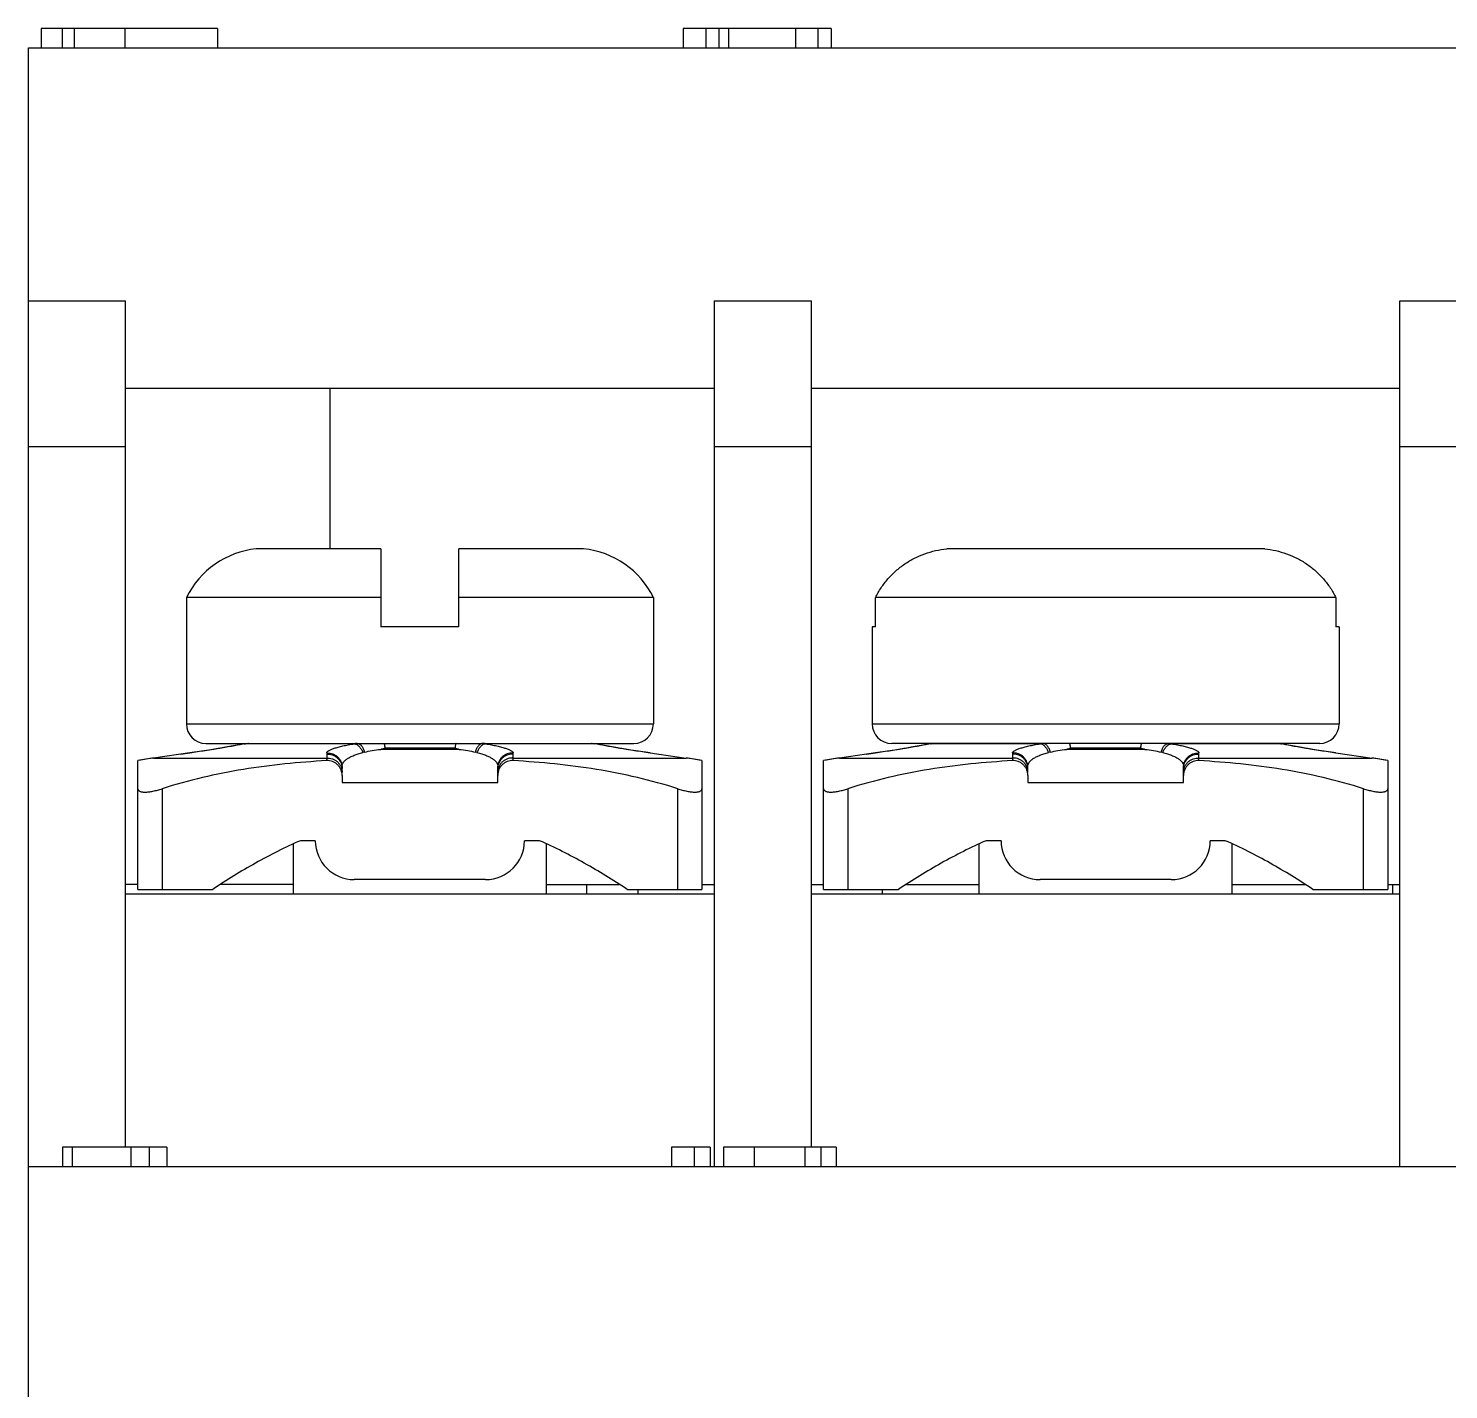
# Model space of a CAD drawing. Header units: millimetres. Extents: x 4 to 33.2, y 10.5 to 41.3.
# Drawn here: x 4.03 to 18.63, y 27.3 to 41.29 of the extents above; entities that cross this region are included whole.
import ezdxf

# ---------------------------------------------------------------- set-up
doc = ezdxf.new("R2010")
doc.units = ezdxf.units.MM
doc.header["$LTSCALE"] = 3.387982
doc.layers.get('0').update_dxf_attribs({"linetype": 'CONTINUOUS'})

msp = doc.modelspace()

# ---------------------------------------------------------------- linework, layer by layer
at = {"color": 7}
for p, q in [((4.159, 41.292), (4.159, 41.092)), ((5.972, 41.292), (4.159, 41.292)), ((4.375, 41.292), (4.375, 41.092)), ((4.5, 41.292), (4.5, 41.092)), ((5.021, 41.292), (5.021, 41.092)), ((5.972, 41.292), (5.972, 41.092)), ((10.762, 41.292), (10.762, 41.092)), ((12.281, 41.292), (10.762, 41.292)), ((10.993, 41.292), (10.993, 41.092)), ((11.127, 41.292), (11.127, 41.092)), ((11.226, 41.292), (11.226, 41.092)), ((11.916, 41.292), (11.916, 41.092)), ((12.146, 41.292), (12.146, 41.092)), ((12.281, 41.292), (12.281, 41.092)), ((4.029, 10.492), (4.029, 41.092)), ((4.029, 41.092), (33.229, 41.092)), ((4.029, 38.492), (5.029, 38.492)), ((5.029, 29.792), (5.029, 38.492)), ((11.079, 38.492), (11.079, 29.592)), ((11.079, 38.492), (12.079, 38.492)), ((12.079, 29.792), (12.079, 38.492)), ((18.129, 29.592), (18.129, 38.492)), ((18.129, 38.492), (19.129, 38.492)), ((11.079, 37.592), (5.029, 37.592)), ((7.129, 37.592), (7.129, 35.942)), ((18.129, 37.592), (12.079, 37.592)), ((5.029, 36.992), (4.029, 36.992)), ((12.079, 36.992), (11.079, 36.992)), ((19.129, 36.992), (18.129, 36.992)), ((7.654, 35.942), (6.371, 35.942)), ((7.654, 35.942), (7.654, 35.142)), ((8.454, 35.142), (8.454, 35.942)), ((9.737, 35.942), (8.454, 35.942)), ((16.739, 35.942), (13.47, 35.942)), ((5.654, 35.442), (5.654, 34.142)), ((7.654, 35.442), (5.654, 35.442)), ((10.454, 35.442), (8.454, 35.442)), ((10.454, 35.442), (10.454, 34.142)), ((12.738, 35.142), (12.738, 35.442)), ((17.471, 35.442), (12.738, 35.442)), ((17.471, 35.442), (17.471, 35.142)), ((8.454, 35.142), (7.654, 35.142)), ((12.704, 35.142), (12.704, 34.142)), ((12.738, 35.142), (12.704, 35.142)), ((17.504, 35.142), (17.471, 35.142)), ((17.504, 35.142), (17.504, 34.142)), ((5.654, 34.142), (10.454, 34.142)), ((12.704, 34.142), (17.504, 34.142)), ((5.935, 33.881), (5.688, 33.844)), ((5.854, 33.942), (10.254, 33.942)), ((6.057, 33.902), (5.934, 33.881)), ((6.245, 33.937), (6.255, 33.939)), ((6.245, 33.937), (6.245, 33.937)), ((6.255, 33.939), (6.247, 33.937)), ((7.38, 33.939), (6.255, 33.939)), ((8.458, 33.881), (7.651, 33.881)), ((8.415, 33.895), (7.694, 33.895)), ((9.854, 33.939), (8.729, 33.939)), ((9.864, 33.937), (9.854, 33.939)), ((9.862, 33.937), (9.854, 33.939)), ((9.864, 33.937), (9.864, 33.937)), ((12.985, 33.881), (12.738, 33.844)), ((17.304, 33.942), (12.904, 33.942)), ((13.107, 33.902), (12.984, 33.881)), ((13.305, 33.939), (13.295, 33.937)), ((13.295, 33.937), (13.295, 33.937)), ((13.305, 33.939), (13.297, 33.937)), ((14.43, 33.939), (13.305, 33.939)), ((15.508, 33.881), (14.701, 33.881)), ((15.465, 33.895), (14.744, 33.895)), ((16.904, 33.939), (15.779, 33.939)), ((16.904, 33.939), (16.914, 33.937)), ((16.912, 33.937), (16.904, 33.939)), ((16.914, 33.937), (16.914, 33.937)), ((5.154, 32.442), (5.154, 33.765)), ((5.688, 33.844), (5.317, 33.792)), ((5.317, 33.792), (5.317, 33.792)), ((5.317, 33.792), (7.097, 33.792)), ((5.597, 33.831), (5.688, 33.844)), ((5.597, 33.832), (5.597, 33.831)), ((7.097, 33.792), (7.095, 33.765)), ((7.096, 33.831), (7.097, 33.792)), ((9.012, 33.792), (9.012, 33.831)), ((9.012, 33.792), (10.792, 33.792)), ((9.013, 33.765), (9.012, 33.792)), ((10.421, 33.844), (10.792, 33.792)), ((10.421, 33.844), (10.512, 33.831)), ((10.512, 33.832), (10.512, 33.831)), ((10.792, 33.792), (10.792, 33.792)), ((10.954, 33.766), (10.954, 32.442)), ((12.204, 32.442), (12.204, 33.765)), ((12.738, 33.844), (12.367, 33.792)), ((12.367, 33.792), (12.367, 33.792)), ((12.367, 33.792), (14.147, 33.792)), ((12.647, 33.831), (12.738, 33.844)), ((12.647, 33.831), (12.647, 33.832)), ((12.738, 33.844), (12.738, 33.844)), ((14.147, 33.792), (14.145, 33.765)), ((14.146, 33.831), (14.147, 33.792)), ((16.062, 33.792), (16.062, 33.831)), ((16.062, 33.792), (17.842, 33.792)), ((16.063, 33.765), (16.062, 33.792)), ((17.471, 33.844), (17.842, 33.792)), ((17.471, 33.844), (17.562, 33.831)), ((17.562, 33.831), (17.562, 33.832)), ((17.842, 33.792), (17.842, 33.792)), ((18.004, 33.766), (18.004, 32.442)), ((7.254, 33.644), (7.254, 33.709)), ((7.254, 33.613), (7.254, 33.542)), ((8.854, 33.542), (8.854, 33.709)), ((14.304, 33.644), (14.304, 33.709)), ((14.304, 33.613), (14.304, 33.542)), ((15.904, 33.542), (15.904, 33.709)), ((5.404, 33.476), (5.404, 32.442)), ((7.254, 33.542), (8.854, 33.542)), ((10.704, 32.442), (10.704, 33.476)), ((12.454, 33.476), (12.454, 32.442)), ((14.304, 33.542), (15.904, 33.542)), ((17.754, 32.442), (17.754, 33.476)), ((6.754, 32.392), (6.754, 32.908)), ((6.979, 32.942), (6.825, 32.942)), ((9.284, 32.942), (9.129, 32.942)), ((9.354, 32.392), (9.354, 32.908)), ((13.804, 32.392), (13.804, 32.908)), ((14.029, 32.942), (13.875, 32.942)), ((16.334, 32.942), (16.179, 32.942)), ((16.404, 32.392), (16.404, 32.908)), ((5.154, 32.492), (5.029, 32.492)), ((5.154, 32.442), (5.925, 32.442)), ((6.754, 32.492), (6.005, 32.492)), ((8.729, 32.542), (7.379, 32.542)), ((9.354, 32.492), (10.104, 32.492)), ((9.769, 32.392), (9.769, 32.492)), ((10.184, 32.442), (10.954, 32.442)), ((10.299, 32.392), (10.299, 32.442)), ((10.954, 32.492), (11.079, 32.492)), ((12.079, 32.492), (12.204, 32.492)), ((12.204, 32.442), (12.975, 32.442)), ((12.809, 32.392), (12.809, 32.442)), ((13.055, 32.492), (13.804, 32.492)), ((15.779, 32.542), (14.429, 32.542)), ((16.404, 32.492), (17.154, 32.492)), ((17.234, 32.442), (18.004, 32.442)), ((18.004, 32.492), (18.129, 32.492)), ((18.054, 32.492), (18.054, 32.392)), ((11.079, 32.392), (5.029, 32.392)), ((18.129, 32.392), (12.079, 32.392)), ((4.379, 29.792), (4.379, 29.592)), ((5.454, 29.792), (4.379, 29.792)), ((4.478, 29.792), (4.478, 29.592)), ((5.082, 29.792), (5.082, 29.592)), ((5.27, 29.792), (5.27, 29.592)), ((5.454, 29.792), (5.454, 29.592)), ((10.641, 29.792), (10.641, 29.592)), ((11.038, 29.792), (10.641, 29.792)), ((10.875, 29.792), (10.875, 29.592)), ((11.038, 29.792), (11.038, 29.592)), ((11.174, 29.792), (11.174, 29.592)), ((12.335, 29.792), (11.174, 29.792)), ((11.489, 29.792), (11.489, 29.592)), ((12.013, 29.792), (12.013, 29.592)), ((12.175, 29.792), (12.175, 29.592)), ((12.335, 29.792), (12.335, 29.592)), ((4.029, 29.592), (32.229, 29.592))]:
    msp.add_line(p, q, dxfattribs=at)
for points in [[(6.291, 33.942), (6.285, 33.942), (6.255, 33.939), (6.056, 33.902)], [(9.854, 33.939), (9.824, 33.942), (9.818, 33.942)], [(10.421, 33.844), (10.173, 33.881), (10.052, 33.902), (9.854, 33.939)], [(13.341, 33.942), (13.335, 33.942), (13.305, 33.939), (13.106, 33.902)], [(16.904, 33.939), (16.874, 33.942), (16.868, 33.942)], [(17.471, 33.844), (17.223, 33.881), (17.102, 33.902), (16.904, 33.939)], [(5.317, 33.792), (5.259, 33.783), (5.184, 33.771), (5.154, 33.766)], [(10.954, 33.766), (10.924, 33.771), (10.85, 33.783), (10.792, 33.792)], [(12.367, 33.792), (12.309, 33.783), (12.234, 33.771), (12.204, 33.766)], [(18.004, 33.766), (17.974, 33.771), (17.9, 33.783), (17.842, 33.792)]]:
    msp.add_lwpolyline(points, dxfattribs=at)
for centre, radius, start, end in [((6.463, 35.047), 0.9, 95.8338, 153.943), ((9.646, 35.047), 0.9, 26.057, 84.1662), ((5.854, 34.142), 0.2, 180, 270), ((10.254, 34.142), 0.2, 270, 360), ((12.904, 34.142), 0.2, 180, 270), ((17.304, 34.142), 0.2, 270, 360), ((5.867, 29.921), 3.91, 98.0843, 100.4983), ((7.215, 33.834), 0.119, 175.054, 181.1767), ((7.105, 33.693), 0.151, 89.8816, 93.0418), ((7.716, 32.88), 1, 103.4077, 104.4049), ((8.39, 32.868), 1.013, 75.6013, 76.5861), ((9.004, 33.693), 0.151, 86.9582, 90.1184), ((9.004, 33.68), 0.151, 86.9409, 89.9999), ((9.004, 33.641), 0.152, 87.2209, 89.9999), ((8.894, 33.834), 0.119, 358.8233, 4.946), ((10.24, 29.912), 3.919, 79.5045, 81.9129), ((12.917, 29.921), 3.91, 98.0843, 100.4983), ((14.265, 33.834), 0.119, 175.054, 181.1767), ((14.154, 33.68), 0.151, 90.0001, 93.0591), ((14.154, 33.641), 0.152, 90.0001, 92.7791), ((14.766, 32.88), 1, 103.4077, 104.4049), ((15.44, 32.868), 1.013, 75.6013, 76.5861), ((16.054, 33.693), 0.151, 86.9583, 90.1183), ((15.944, 33.834), 0.119, 358.8233, 4.946), ((17.29, 29.912), 3.919, 79.5045, 81.9129), ((7.379, 32.942), 0.4, 180, 270), ((8.729, 32.942), 0.4, 270, 360), ((14.429, 32.942), 0.4, 180, 270), ((15.779, 32.942), 0.4, 270, 360)]:
    msp.add_arc(centre, radius, start, end, dxfattribs=at)
for points, knots in [([(12.738, 35.442), (12.755, 35.476), (12.794, 35.543), (12.864, 35.635), (12.946, 35.717), (13.038, 35.789), (13.137, 35.848), (13.244, 35.893), (13.355, 35.926), (13.431, 35.938), (13.47, 35.942)], [0, 0, 0, 0, 0.124982, 0.250006, 0.374998, 0.500002, 0.625002, 0.749989, 0.875015, 1, 1, 1, 1]), ([(16.739, 35.942), (16.777, 35.938), (16.854, 35.926), (16.965, 35.893), (17.071, 35.848), (17.171, 35.789), (17.263, 35.717), (17.344, 35.635), (17.415, 35.543), (17.454, 35.476), (17.471, 35.442)], [0, 0, 0, 0, 0.124985, 0.250011, 0.374999, 0.499999, 0.625004, 0.749996, 0.875018, 1, 1, 1, 1]), ([(6.247, 33.937), (6.229, 33.933), (6.191, 33.926), (6.131, 33.914), (6.066, 33.903), (5.996, 33.891), (5.923, 33.879), (5.82, 33.863), (5.741, 33.851), (5.688, 33.844)], [0, 0, 0, 0, 0.097332, 0.204491, 0.32175, 0.447133, 0.579094, 0.716309, 1, 1, 1, 1]), ([(6.255, 33.939), (6.258, 33.939), (6.27, 33.941), (6.282, 33.942), (6.291, 33.942)], [0, 0, 0, 0, 0.258185, 1, 1, 1, 1]), ([(7.097, 33.844), (7.097, 33.845), (7.097, 33.847), (7.098, 33.85), (7.1, 33.853), (7.103, 33.857), (7.109, 33.862), (7.118, 33.868), (7.129, 33.874), (7.142, 33.88), (7.157, 33.886), (7.181, 33.895), (7.217, 33.905), (7.265, 33.917), (7.32, 33.928), (7.359, 33.935), (7.38, 33.939)], [0, 0, 0, 0, 0.009474, 0.019603, 0.030745, 0.043123, 0.071977, 0.106598, 0.147327, 0.194449, 0.24812, 0.308259, 0.447153, 0.610029, 0.796111, 1, 1, 1, 1]), ([(7.409, 33.942), (7.407, 33.942), (7.397, 33.942), (7.387, 33.94), (7.38, 33.939)], [0, 0, 0, 0, 0.251792, 1, 1, 1, 1]), ([(7.38, 33.939), (7.384, 33.938), (7.392, 33.936), (7.405, 33.931), (7.418, 33.922), (7.43, 33.911), (7.441, 33.898), (7.452, 33.883), (7.46, 33.866), (7.465, 33.855), (7.467, 33.849)], [0, 0, 0, 0, 0.097114, 0.202482, 0.317265, 0.44138, 0.57394, 0.712964, 0.855906, 1, 1, 1, 1]), ([(7.409, 33.942), (7.413, 33.942), (7.421, 33.941), (7.433, 33.936), (7.444, 33.928), (7.455, 33.918), (7.464, 33.904), (7.472, 33.889), (7.479, 33.871), (7.483, 33.859), (7.484, 33.853)], [0, 0, 0, 0, 0.09212, 0.191216, 0.300452, 0.421345, 0.554018, 0.696683, 0.846494, 1, 1, 1, 1]), ([(7.484, 33.853), (7.51, 33.859), (7.566, 33.87), (7.622, 33.878), (7.651, 33.881)], [0, 0, 0, 0, 0.473553, 1, 1, 1, 1]), ([(7.694, 33.895), (7.694, 33.894), (7.694, 33.894), (7.693, 33.892), (7.692, 33.892), (7.691, 33.89), (7.689, 33.889), (7.686, 33.888), (7.684, 33.887), (7.68, 33.886), (7.675, 33.885), (7.669, 33.884), (7.661, 33.882), (7.655, 33.882), (7.651, 33.881)], [0, 0, 0, 0, 0.02505, 0.050599, 0.077423, 0.105486, 0.164198, 0.225184, 0.287526, 0.350744, 0.478809, 0.608213, 0.738405, 1, 1, 1, 1]), ([(7.683, 33.942), (7.683, 33.942), (7.684, 33.942), (7.684, 33.941), (7.685, 33.94), (7.686, 33.939), (7.686, 33.937), (7.688, 33.934), (7.689, 33.929), (7.69, 33.922), (7.691, 33.914), (7.693, 33.905), (7.693, 33.898), (7.694, 33.895)], [0, 0, 0, 0, 0.015317, 0.034324, 0.058987, 0.090177, 0.128286, 0.173494, 0.285259, 0.425083, 0.592084, 0.784496, 1, 1, 1, 1]), ([(8.426, 33.942), (8.426, 33.942), (8.425, 33.942), (8.424, 33.941), (8.424, 33.94), (8.423, 33.939), (8.422, 33.937), (8.421, 33.934), (8.42, 33.929), (8.419, 33.922), (8.417, 33.914), (8.416, 33.905), (8.416, 33.898), (8.415, 33.895)], [0, 0, 0, 0, 0.015316, 0.034321, 0.058982, 0.090171, 0.12828, 0.173488, 0.285255, 0.42508, 0.592083, 0.784495, 1, 1, 1, 1]), ([(8.458, 33.881), (8.454, 33.882), (8.448, 33.882), (8.44, 33.884), (8.434, 33.885), (8.429, 33.886), (8.425, 33.887), (8.423, 33.888), (8.42, 33.889), (8.418, 33.89), (8.417, 33.892), (8.416, 33.892), (8.415, 33.894), (8.415, 33.894), (8.415, 33.895)], [0, 0, 0, 0, 0.261595, 0.391787, 0.521191, 0.649256, 0.712475, 0.774817, 0.835803, 0.894515, 0.922577, 0.949401, 0.97495, 1, 1, 1, 1]), ([(8.458, 33.881), (8.487, 33.878), (8.543, 33.87), (8.598, 33.859), (8.624, 33.853)], [0, 0, 0, 0, 0.526447, 1, 1, 1, 1]), ([(8.7, 33.942), (8.696, 33.942), (8.688, 33.941), (8.676, 33.936), (8.665, 33.928), (8.654, 33.918), (8.645, 33.904), (8.636, 33.889), (8.63, 33.871), (8.626, 33.859), (8.624, 33.853)], [0, 0, 0, 0, 0.09212, 0.191216, 0.300452, 0.421345, 0.554018, 0.696683, 0.846494, 1, 1, 1, 1]), ([(8.729, 33.939), (8.725, 33.938), (8.716, 33.936), (8.703, 33.931), (8.691, 33.922), (8.679, 33.911), (8.667, 33.898), (8.657, 33.883), (8.648, 33.866), (8.644, 33.855), (8.641, 33.849)], [0, 0, 0, 0, 0.097114, 0.202482, 0.317265, 0.44138, 0.57394, 0.712964, 0.855906, 1, 1, 1, 1]), ([(8.729, 33.939), (8.727, 33.939), (8.717, 33.941), (8.707, 33.942), (8.7, 33.942)], [0, 0, 0, 0, 0.249157, 1, 1, 1, 1]), ([(8.729, 33.939), (8.75, 33.935), (8.789, 33.928), (8.844, 33.917), (8.886, 33.907), (8.915, 33.898), (8.934, 33.892), (8.952, 33.886), (8.967, 33.88), (8.98, 33.874), (8.991, 33.868), (9, 33.862), (9.006, 33.857), (9.009, 33.853), (9.011, 33.85), (9.012, 33.847), (9.012, 33.845), (9.012, 33.844)], [0, 0, 0, 0, 0.203917, 0.389932, 0.552731, 0.625223, 0.691677, 0.751874, 0.805604, 0.852767, 0.893519, 0.928139, 0.956971, 0.969328, 0.980443, 0.990544, 1, 1, 1, 1]), ([(9.818, 33.942), (9.821, 33.942), (9.833, 33.942), (9.845, 33.94), (9.854, 33.939)], [0, 0, 0, 0, 0.242238, 1, 1, 1, 1]), ([(10.421, 33.844), (10.368, 33.851), (10.289, 33.863), (10.186, 33.879), (10.112, 33.891), (10.043, 33.903), (9.978, 33.914), (9.918, 33.926), (9.88, 33.933), (9.862, 33.937)], [0, 0, 0, 0, 0.283674, 0.4209, 0.55289, 0.678286, 0.795523, 0.902652, 1, 1, 1, 1]), ([(13.297, 33.937), (13.279, 33.933), (13.241, 33.926), (13.181, 33.914), (13.116, 33.903), (13.046, 33.891), (12.973, 33.879), (12.87, 33.863), (12.791, 33.851), (12.738, 33.844)], [0, 0, 0, 0, 0.097331, 0.204488, 0.321746, 0.44713, 0.57909, 0.716306, 1, 1, 1, 1]), ([(13.305, 33.939), (13.308, 33.939), (13.32, 33.941), (13.332, 33.942), (13.341, 33.942)], [0, 0, 0, 0, 0.258185, 1, 1, 1, 1]), ([(14.147, 33.844), (14.147, 33.845), (14.147, 33.847), (14.148, 33.85), (14.15, 33.853), (14.153, 33.857), (14.159, 33.862), (14.168, 33.868), (14.179, 33.874), (14.192, 33.88), (14.207, 33.886), (14.231, 33.895), (14.267, 33.905), (14.315, 33.917), (14.37, 33.928), (14.409, 33.935), (14.43, 33.939)], [0, 0, 0, 0, 0.009474, 0.019603, 0.030745, 0.043123, 0.071977, 0.106598, 0.147327, 0.194449, 0.24812, 0.308259, 0.447153, 0.610029, 0.796111, 1, 1, 1, 1]), ([(14.459, 33.942), (14.457, 33.942), (14.447, 33.942), (14.437, 33.94), (14.43, 33.939)], [0, 0, 0, 0, 0.251792, 1, 1, 1, 1]), ([(14.517, 33.849), (14.515, 33.855), (14.51, 33.866), (14.502, 33.883), (14.491, 33.898), (14.48, 33.911), (14.468, 33.922), (14.455, 33.931), (14.442, 33.936), (14.434, 33.938), (14.43, 33.939)], [0, 0, 0, 0, 0.144094, 0.287036, 0.42606, 0.55862, 0.682735, 0.797518, 0.902886, 1, 1, 1, 1]), ([(14.534, 33.853), (14.533, 33.859), (14.529, 33.871), (14.522, 33.889), (14.514, 33.904), (14.505, 33.918), (14.494, 33.928), (14.483, 33.936), (14.471, 33.941), (14.463, 33.942), (14.459, 33.942)], [0, 0, 0, 0, 0.153506, 0.303317, 0.445982, 0.578655, 0.699548, 0.808784, 0.90788, 1, 1, 1, 1]), ([(14.534, 33.853), (14.56, 33.859), (14.616, 33.87), (14.672, 33.878), (14.701, 33.881)], [0, 0, 0, 0, 0.473553, 1, 1, 1, 1]), ([(14.744, 33.895), (14.744, 33.894), (14.744, 33.894), (14.743, 33.892), (14.742, 33.892), (14.741, 33.89), (14.739, 33.889), (14.736, 33.888), (14.734, 33.887), (14.73, 33.886), (14.725, 33.885), (14.719, 33.884), (14.711, 33.882), (14.705, 33.882), (14.701, 33.881)], [0, 0, 0, 0, 0.025049, 0.050597, 0.077425, 0.105487, 0.164201, 0.225187, 0.287529, 0.350747, 0.478812, 0.608216, 0.738406, 1, 1, 1, 1]), ([(14.744, 33.895), (14.743, 33.898), (14.743, 33.905), (14.741, 33.914), (14.74, 33.922), (14.739, 33.929), (14.738, 33.934), (14.736, 33.937), (14.736, 33.939), (14.735, 33.94), (14.734, 33.941), (14.734, 33.942), (14.733, 33.942), (14.733, 33.942)], [0, 0, 0, 0, 0.215508, 0.40792, 0.574923, 0.71475, 0.826519, 0.871727, 0.909835, 0.941023, 0.965682, 0.984685, 1, 1, 1, 1]), ([(15.465, 33.895), (15.466, 33.898), (15.466, 33.905), (15.467, 33.914), (15.469, 33.922), (15.47, 33.929), (15.471, 33.934), (15.472, 33.937), (15.473, 33.939), (15.474, 33.94), (15.474, 33.941), (15.475, 33.942), (15.476, 33.942), (15.476, 33.942)], [0, 0, 0, 0, 0.215507, 0.40792, 0.574923, 0.714749, 0.826515, 0.871722, 0.90983, 0.941019, 0.965679, 0.984684, 1, 1, 1, 1]), ([(15.508, 33.881), (15.504, 33.882), (15.498, 33.882), (15.49, 33.884), (15.484, 33.885), (15.479, 33.886), (15.475, 33.887), (15.473, 33.888), (15.47, 33.889), (15.468, 33.89), (15.467, 33.892), (15.466, 33.892), (15.465, 33.894), (15.465, 33.894), (15.465, 33.895)], [0, 0, 0, 0, 0.261594, 0.391785, 0.521188, 0.649253, 0.712472, 0.774813, 0.8358, 0.894513, 0.922576, 0.949404, 0.974951, 1, 1, 1, 1]), ([(15.508, 33.881), (15.537, 33.878), (15.593, 33.87), (15.648, 33.859), (15.674, 33.853)], [0, 0, 0, 0, 0.526447, 1, 1, 1, 1]), ([(15.674, 33.853), (15.676, 33.859), (15.68, 33.871), (15.686, 33.889), (15.695, 33.904), (15.704, 33.918), (15.715, 33.928), (15.726, 33.936), (15.738, 33.941), (15.746, 33.942), (15.75, 33.942)], [0, 0, 0, 0, 0.153506, 0.303317, 0.445982, 0.578655, 0.699548, 0.808784, 0.90788, 1, 1, 1, 1]), ([(15.691, 33.849), (15.694, 33.855), (15.698, 33.866), (15.707, 33.883), (15.717, 33.898), (15.729, 33.911), (15.741, 33.922), (15.753, 33.931), (15.766, 33.936), (15.775, 33.938), (15.779, 33.939)], [0, 0, 0, 0, 0.144094, 0.287036, 0.42606, 0.55862, 0.682735, 0.797518, 0.902886, 1, 1, 1, 1]), ([(15.779, 33.939), (15.777, 33.939), (15.767, 33.941), (15.757, 33.942), (15.75, 33.942)], [0, 0, 0, 0, 0.249157, 1, 1, 1, 1]), ([(15.779, 33.939), (15.8, 33.935), (15.839, 33.928), (15.894, 33.917), (15.936, 33.907), (15.965, 33.898), (15.984, 33.892), (16.002, 33.886), (16.017, 33.88), (16.03, 33.874), (16.041, 33.868), (16.05, 33.862), (16.056, 33.857), (16.059, 33.853), (16.061, 33.85), (16.062, 33.847), (16.062, 33.845), (16.062, 33.844)], [0, 0, 0, 0, 0.203917, 0.389932, 0.552731, 0.625223, 0.691677, 0.751874, 0.805604, 0.852767, 0.893519, 0.928139, 0.956971, 0.969328, 0.980443, 0.990544, 1, 1, 1, 1]), ([(16.868, 33.942), (16.871, 33.942), (16.883, 33.942), (16.895, 33.94), (16.904, 33.939)], [0, 0, 0, 0, 0.242238, 1, 1, 1, 1]), ([(17.471, 33.844), (17.418, 33.851), (17.339, 33.863), (17.236, 33.879), (17.162, 33.891), (17.093, 33.903), (17.028, 33.914), (16.968, 33.926), (16.93, 33.933), (16.912, 33.937)], [0, 0, 0, 0, 0.283674, 0.4209, 0.55289, 0.678286, 0.795523, 0.902652, 1, 1, 1, 1]), ([(7.095, 33.765), (6.952, 33.757), (6.666, 33.734), (6.24, 33.679), (5.817, 33.596), (5.541, 33.52), (5.404, 33.476)], [0, 0, 0, 0, 0.250008, 0.500012, 0.750006, 1, 1, 1, 1]), ([(7.254, 33.613), (7.254, 33.623), (7.252, 33.644), (7.243, 33.673), (7.228, 33.701), (7.208, 33.724), (7.184, 33.744), (7.156, 33.757), (7.126, 33.765), (7.106, 33.766), (7.095, 33.765)], [0, 0, 0, 0, 0.124959, 0.25002, 0.374995, 0.50001, 0.62502, 0.749999, 0.87505, 1, 1, 1, 1]), ([(7.096, 33.831), (7.106, 33.832), (7.125, 33.831), (7.154, 33.824), (7.183, 33.811), (7.208, 33.792), (7.229, 33.767), (7.244, 33.74), (7.253, 33.712), (7.254, 33.692), (7.254, 33.683)], [0, 0, 0, 0, 0.116603, 0.240356, 0.369702, 0.501577, 0.633177, 0.761785, 0.884507, 1, 1, 1, 1]), ([(7.097, 33.792), (7.106, 33.792), (7.126, 33.792), (7.155, 33.785), (7.183, 33.771), (7.209, 33.752), (7.229, 33.728), (7.244, 33.701), (7.253, 33.672), (7.254, 33.653), (7.254, 33.644)], [0, 0, 0, 0, 0.116673, 0.240452, 0.369781, 0.501616, 0.633171, 0.761744, 0.884467, 1, 1, 1, 1]), ([(7.105, 33.844), (7.123, 33.844), (7.151, 33.839), (7.184, 33.823), (7.207, 33.806), (7.226, 33.784), (7.245, 33.753), (7.253, 33.727), (7.254, 33.709)], [0, 0, 0, 0, 0.243679, 0.373105, 0.50425, 0.634743, 0.762373, 1, 1, 1, 1]), ([(7.254, 33.709), (7.254, 33.713), (7.255, 33.719), (7.259, 33.733), (7.266, 33.746), (7.276, 33.758), (7.289, 33.771), (7.311, 33.787), (7.341, 33.805), (7.378, 33.821), (7.421, 33.836), (7.451, 33.845), (7.467, 33.849)], [0, 0, 0, 0, 0.036711, 0.074481, 0.156539, 0.202449, 0.252235, 0.364673, 0.495555, 0.645359, 0.813856, 1, 1, 1, 1]), ([(8.641, 33.849), (8.658, 33.845), (8.688, 33.836), (8.731, 33.821), (8.768, 33.805), (8.798, 33.787), (8.819, 33.771), (8.833, 33.758), (8.843, 33.746), (8.85, 33.733), (8.854, 33.719), (8.854, 33.713), (8.854, 33.709)], [0, 0, 0, 0, 0.186144, 0.354641, 0.504445, 0.635327, 0.747765, 0.797551, 0.843461, 0.925519, 0.963289, 1, 1, 1, 1]), ([(9.004, 33.844), (8.986, 33.844), (8.958, 33.839), (8.925, 33.823), (8.902, 33.806), (8.882, 33.784), (8.863, 33.753), (8.856, 33.727), (8.854, 33.709)], [0, 0, 0, 0, 0.243679, 0.373105, 0.50425, 0.634743, 0.762373, 1, 1, 1, 1]), ([(9.004, 33.832), (8.985, 33.832), (8.961, 33.827), (8.935, 33.815), (8.917, 33.805), (8.897, 33.788), (8.878, 33.764), (8.864, 33.738), (8.856, 33.71), (8.854, 33.692), (8.854, 33.683)], [0, 0, 0, 0, 0.24236, 0.306875, 0.372296, 0.504032, 0.635061, 0.762916, 0.884971, 1, 1, 1, 1]), ([(9.004, 33.792), (8.985, 33.792), (8.961, 33.788), (8.935, 33.775), (8.917, 33.765), (8.897, 33.749), (8.878, 33.725), (8.864, 33.699), (8.856, 33.671), (8.854, 33.653), (8.854, 33.644)], [0, 0, 0, 0, 0.242195, 0.306684, 0.372086, 0.503806, 0.634853, 0.762753, 0.88488, 1, 1, 1, 1]), ([(9.013, 33.765), (9.003, 33.766), (8.982, 33.765), (8.952, 33.757), (8.925, 33.744), (8.9, 33.724), (8.88, 33.701), (8.866, 33.673), (8.856, 33.644), (8.854, 33.623), (8.854, 33.613)], [0, 0, 0, 0, 0.124955, 0.250012, 0.374988, 0.499994, 0.625004, 0.749977, 0.875039, 1, 1, 1, 1]), ([(10.704, 33.476), (10.568, 33.52), (10.291, 33.596), (9.869, 33.679), (9.442, 33.734), (9.156, 33.757), (9.013, 33.765)], [0, 0, 0, 0, 0.249994, 0.499988, 0.749992, 1, 1, 1, 1]), ([(14.145, 33.765), (14.002, 33.757), (13.716, 33.734), (13.29, 33.679), (12.867, 33.596), (12.591, 33.52), (12.454, 33.476)], [0, 0, 0, 0, 0.250008, 0.500012, 0.750006, 1, 1, 1, 1]), ([(14.304, 33.613), (14.304, 33.623), (14.302, 33.644), (14.293, 33.673), (14.278, 33.701), (14.258, 33.724), (14.234, 33.744), (14.206, 33.757), (14.176, 33.765), (14.156, 33.766), (14.145, 33.765)], [0, 0, 0, 0, 0.124959, 0.25002, 0.374995, 0.50001, 0.62502, 0.749999, 0.87505, 1, 1, 1, 1]), ([(14.304, 33.709), (14.303, 33.727), (14.295, 33.755), (14.274, 33.787), (14.254, 33.809), (14.229, 33.826), (14.194, 33.841), (14.165, 33.845), (14.147, 33.844)], [0, 0, 0, 0, 0.238879, 0.367364, 0.49854, 0.629959, 0.759104, 1, 1, 1, 1]), ([(14.304, 33.683), (14.304, 33.692), (14.303, 33.71), (14.295, 33.738), (14.281, 33.764), (14.262, 33.788), (14.242, 33.805), (14.224, 33.815), (14.198, 33.827), (14.173, 33.832), (14.154, 33.832)], [0, 0, 0, 0, 0.115029, 0.237084, 0.364939, 0.495968, 0.627704, 0.693125, 0.75764, 1, 1, 1, 1]), ([(14.304, 33.644), (14.304, 33.653), (14.303, 33.671), (14.295, 33.699), (14.281, 33.725), (14.262, 33.749), (14.242, 33.765), (14.224, 33.775), (14.198, 33.788), (14.173, 33.792), (14.154, 33.792)], [0, 0, 0, 0, 0.11512, 0.237247, 0.365147, 0.496194, 0.627914, 0.693316, 0.757805, 1, 1, 1, 1]), ([(14.304, 33.709), (14.304, 33.713), (14.305, 33.719), (14.309, 33.733), (14.316, 33.746), (14.326, 33.758), (14.339, 33.771), (14.361, 33.787), (14.391, 33.805), (14.428, 33.821), (14.471, 33.836), (14.501, 33.845), (14.517, 33.849)], [0, 0, 0, 0, 0.036711, 0.074481, 0.156539, 0.202449, 0.252235, 0.364673, 0.495555, 0.645359, 0.813856, 1, 1, 1, 1]), ([(15.691, 33.849), (15.708, 33.845), (15.738, 33.836), (15.781, 33.821), (15.818, 33.805), (15.848, 33.787), (15.869, 33.771), (15.883, 33.758), (15.893, 33.746), (15.9, 33.733), (15.904, 33.719), (15.904, 33.713), (15.904, 33.709)], [0, 0, 0, 0, 0.186144, 0.354641, 0.504445, 0.635327, 0.747765, 0.797551, 0.843461, 0.925519, 0.963289, 1, 1, 1, 1]), ([(15.904, 33.709), (15.906, 33.727), (15.913, 33.753), (15.932, 33.784), (15.952, 33.806), (15.975, 33.823), (16.008, 33.839), (16.036, 33.844), (16.054, 33.844)], [0, 0, 0, 0, 0.237627, 0.365257, 0.49575, 0.626895, 0.756321, 1, 1, 1, 1]), ([(15.904, 33.683), (15.904, 33.692), (15.906, 33.712), (15.915, 33.74), (15.93, 33.767), (15.95, 33.792), (15.976, 33.811), (16.004, 33.824), (16.034, 33.831), (16.053, 33.832), (16.062, 33.831)], [0, 0, 0, 0, 0.115493, 0.238215, 0.366823, 0.498423, 0.630298, 0.759644, 0.883397, 1, 1, 1, 1]), ([(15.904, 33.644), (15.904, 33.653), (15.906, 33.672), (15.915, 33.701), (15.93, 33.728), (15.95, 33.752), (15.976, 33.771), (16.004, 33.785), (16.033, 33.792), (16.052, 33.792), (16.062, 33.792)], [0, 0, 0, 0, 0.115533, 0.238256, 0.366829, 0.498384, 0.630219, 0.759548, 0.883327, 1, 1, 1, 1]), ([(16.063, 33.765), (16.053, 33.766), (16.032, 33.765), (16.002, 33.757), (15.975, 33.744), (15.95, 33.724), (15.93, 33.701), (15.916, 33.673), (15.906, 33.644), (15.904, 33.623), (15.904, 33.613)], [0, 0, 0, 0, 0.124955, 0.250012, 0.374988, 0.499994, 0.625004, 0.749977, 0.875039, 1, 1, 1, 1]), ([(17.754, 33.476), (17.618, 33.52), (17.341, 33.596), (16.919, 33.679), (16.492, 33.734), (16.206, 33.757), (16.063, 33.765)], [0, 0, 0, 0, 0.249994, 0.499988, 0.749992, 1, 1, 1, 1]), ([(5.154, 33.476), (5.154, 33.474), (5.155, 33.469), (5.159, 33.462), (5.165, 33.456), (5.173, 33.451), (5.184, 33.447), (5.197, 33.444), (5.211, 33.442), (5.235, 33.442), (5.261, 33.443), (5.288, 33.447), (5.318, 33.453), (5.357, 33.462), (5.389, 33.471), (5.404, 33.476)], [0, 0, 0, 0, 0.027636, 0.055413, 0.085937, 0.121293, 0.162813, 0.211184, 0.266583, 0.328945, 0.472667, 0.552735, 0.637111, 0.815275, 1, 1, 1, 1]), ([(10.704, 33.476), (10.72, 33.471), (10.751, 33.462), (10.791, 33.453), (10.821, 33.447), (10.848, 33.443), (10.874, 33.442), (10.897, 33.442), (10.912, 33.444), (10.925, 33.447), (10.935, 33.451), (10.944, 33.456), (10.95, 33.462), (10.954, 33.469), (10.954, 33.474), (10.954, 33.476)], [0, 0, 0, 0, 0.184751, 0.362951, 0.447332, 0.527401, 0.671119, 0.733477, 0.788873, 0.837232, 0.87875, 0.914094, 0.944604, 0.972368, 1, 1, 1, 1]), ([(12.204, 33.476), (12.204, 33.474), (12.205, 33.469), (12.209, 33.462), (12.215, 33.456), (12.223, 33.451), (12.234, 33.447), (12.247, 33.444), (12.261, 33.442), (12.285, 33.442), (12.311, 33.443), (12.338, 33.447), (12.368, 33.453), (12.407, 33.462), (12.439, 33.471), (12.454, 33.476)], [0, 0, 0, 0, 0.027636, 0.055413, 0.085937, 0.121293, 0.162813, 0.211184, 0.266583, 0.328945, 0.472667, 0.552735, 0.637111, 0.815275, 1, 1, 1, 1]), ([(17.754, 33.476), (17.77, 33.471), (17.801, 33.462), (17.841, 33.453), (17.871, 33.447), (17.898, 33.443), (17.924, 33.442), (17.947, 33.442), (17.962, 33.444), (17.975, 33.447), (17.985, 33.451), (17.994, 33.456), (18, 33.462), (18.004, 33.469), (18.004, 33.474), (18.004, 33.476)], [0, 0, 0, 0, 0.184751, 0.362951, 0.447332, 0.527401, 0.671119, 0.733477, 0.788873, 0.837232, 0.87875, 0.914094, 0.944604, 0.972368, 1, 1, 1, 1]), ([(6.825, 32.942), (6.746, 32.908), (6.59, 32.834), (6.287, 32.673), (6.068, 32.537), (5.925, 32.442)], [0, 0, 0, 0, 0.250019, 0.500047, 1, 1, 1, 1]), ([(10.184, 32.442), (10.04, 32.537), (9.821, 32.673), (9.518, 32.834), (9.363, 32.908), (9.284, 32.942)], [0, 0, 0, 0, 0.499953, 0.749981, 1, 1, 1, 1]), ([(13.875, 32.942), (13.796, 32.908), (13.64, 32.834), (13.337, 32.673), (13.118, 32.537), (12.975, 32.442)], [0, 0, 0, 0, 0.250019, 0.500047, 1, 1, 1, 1]), ([(17.234, 32.442), (17.162, 32.489), (17.017, 32.582), (16.796, 32.713), (16.568, 32.834), (16.413, 32.908), (16.334, 32.942)], [0, 0, 0, 0, 0.249994, 0.499993, 0.750001, 1, 1, 1, 1])]:
    msp.add_open_spline(points, degree=3, knots=knots, dxfattribs=at)

doc.saveas('drawing.dxf')
